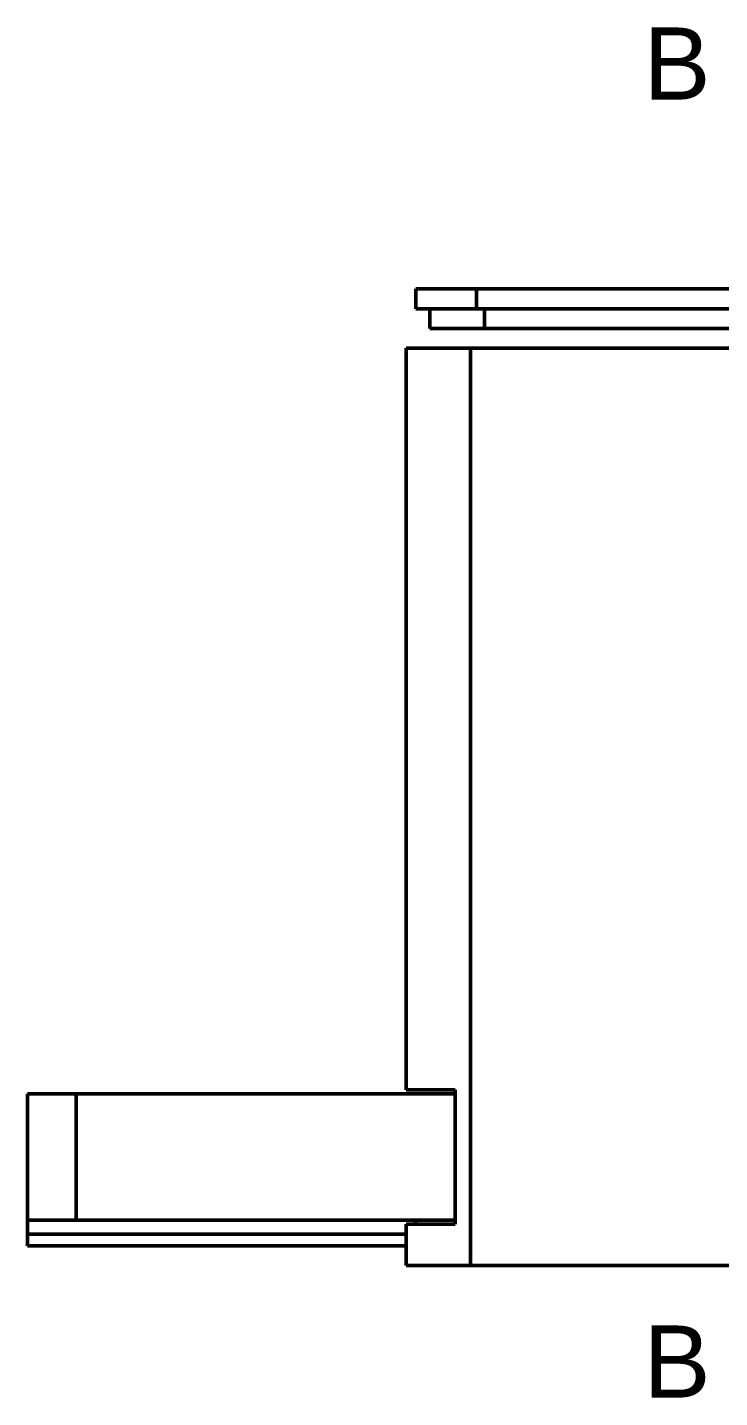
# Model space of a CAD drawing. Header units: inches. Extents: x 1.1 to 16.1, y 0.5 to 10.2.
# Drawn here: x 8.597 to 10.9, y 5.672 to 10.229 of the extents above; entities that cross this region are included whole.
import ezdxf

# ---------------------------------------------------------------- set-up
doc = ezdxf.new("R2010")
doc.units = ezdxf.units.IN
doc.header["$LTSCALE"] = 0.75
doc.header["$MEASUREMENT"] = 0
doc.layers.add('Annotations', color=7, linetype='Continuous', lineweight=25)
doc.layers.add('Visible', color=7, linetype='Continuous', lineweight=50)
doc.styles.get("Standard").update_dxf_attribs({"font": 'arial.ttf'})

msp = doc.modelspace()

# ---------------------------------------------------------------- linework, layer by layer
at = {"layer": 'Visible', "extrusion": (0, 1, 0)}
for p, q in [((9.8895, 9.2937), (9.8895, 9.3593)), ((10.0909, 9.3593, 0.7874), (12.9691, 9.3593, 0.7874)), ((10.0909, 9.2937, 0.7874), (10.0909, 9.3593, 0.7874)), ((9.9355, 9.2281), (9.9355, 9.2937)), ((10.0909, 9.2937, 0.7874), (12.9691, 9.2937, 0.7874)), ((10.1184, 9.2281, 0.7415), (10.1184, 9.2937, 0.7415)), ((10.1184, 9.2281, 0.7415), (12.9416, 9.2281, 0.7415)), ((9.8567, 9.1625), (9.8567, 6.6953)), ((10.0716, 9.1625, 0.8202), (12.9884, 9.1625, 0.8202)), ((10.0716, 9.1625, 0.8202), (10.0716, 6.1113, 0.8202)), ((8.597, 6.2622, -0.0001), (8.597, 6.6821, -0.0001)), ((8.7594, 6.2622, 0.7086), (8.7594, 6.6821, 0.7086)), ((8.7594, 6.6821, 0.7086), (10.0205, 6.6821, 0.7086)), ((10.0204, 6.6821, -0.7217), (10.0204, 6.6953, -0.7217)), ((10.0205, 6.6953, 0.7219), (10.0205, 6.2491, 0.7219)), ((8.597, 6.2163, -0.0066), (8.597, 6.2622, -0.0066)), ((10.0205, 6.2622, 0.7086), (8.7594, 6.2622, 0.7086)), ((9.8567, 6.2491), (9.8567, 6.1113)), ((9.8895, 6.2491), (9.8895, 6.2622)), ((8.597, 6.2163, -0.0066), (9.8567, 6.2163, -0.0066)), ((8.597, 6.1769, -0.0066), (8.597, 6.2163, -0.0066)), ((9.8567, 6.1769, -0.0066), (8.597, 6.1769, -0.0066)), ((12.9884, 6.1113, 0.8202), (10.0716, 6.1113, 0.8202))]:
    msp.add_line(p, q, dxfattribs=at)
for centre, radius, end in [((-11.53, 0, 9.3593), 1.6404, 28.6854), ((-11.53, 0, 9.2937), 1.6404, 28.6854), ((-11.53, 0, 9.2281), 1.5945, 27.7116), ((-11.53, 0, 9.1625), 1.6732, 29.3535), ((-10.2243, -0.0001, 6.6821), 1.6273, 25.8161), ((-11.53, 0, 6.6953), 1.6732, 25.5583), ((-10.2243, -0.0001, 6.2622), 1.6273, 25.8161)]:
    msp.add_arc(centre, radius, 0, end, dxfattribs=at)
at = {"layer": 'Visible', "extrusion": (0, -1, 0)}
for centre, start in [((11.53, 0, -6.2491), 154.4417), ((11.53, 0, -6.1113), 150.6465)]:
    msp.add_arc(centre, 1.6732, start, 180, dxfattribs=at)

# ---------------------------------------------------------------- texts
at = {"layer": 'Annotations', "char_height": 0.24, "attachment_point": 5}
for insert in [(10.7582, 10.1091), (10.7582, 5.7923)]:
    msp.add_mtext('B', dxfattribs=dict(at, insert=insert))

doc.saveas('drawing.dxf')
